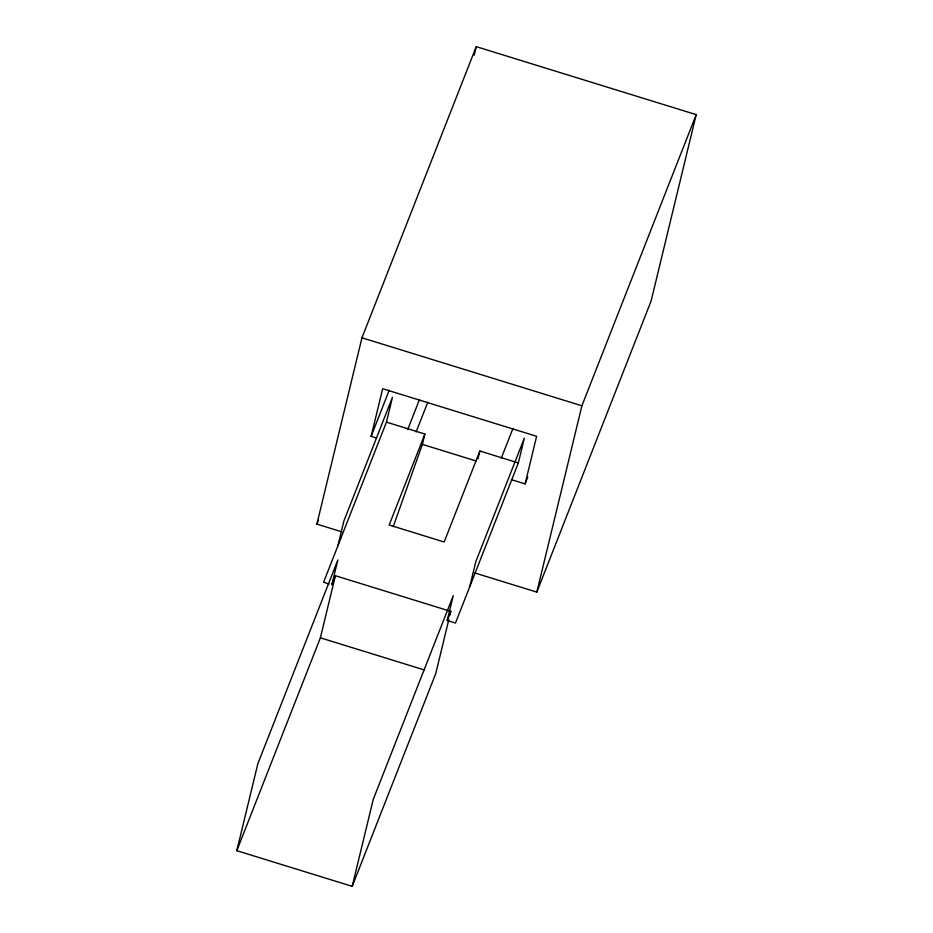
<?xml version="1.0" encoding="UTF-8"?>
<svg xmlns="http://www.w3.org/2000/svg" width="933" height="933" viewBox="0 0 933 933"><rect width="100%" height="100%" fill="white"/><g stroke="black" fill="none" stroke-linecap="round" stroke-linejoin="round"><path stroke-width="1.4" d="M448.75 619.862L435.781 673.498L352.207 886.35L236.807 850.686L257.846 763.73L337.839 559.975L331.833 584.816L335.402 575.719L450.802 611.395L449.776 615.628M341.933 531.868L316.882 524.124L361.957 337.793L476.25 46.65L696.193 114.642L651.117 300.974L536.825 592.117L474.174 572.757M337.874 545.863L343.88 521.022L392.455 397.295L386.449 422.136L323.588 582.262L329.081 583.965M236.807 850.686L320.381 637.822L335.402 575.719M376.629 438.009L371.136 436.317L382.658 388.711L536.627 436.294L525.092 483.9L511.354 479.632M474.197 55.117L476.25 46.65M393.236 526.644L422.381 444.365L424.888 434.02L386.449 422.136M352.207 886.35L373.247 799.394L453.24 595.662L447.222 620.492L455.479 623.034L518.34 462.931L524.346 438.078L475.772 561.794L469.766 586.635M477.999 458.779L479.865 451.024L518.34 462.931M536.825 592.117L581.9 405.797L696.193 114.642M316.882 524.124L318.468 520.054M371.136 436.317L389.236 390.192M407.779 429.332L419.5 399.499M416.141 431.909L427.839 402.135M424.888 434.02L389.166 524.999L444.155 542.003L479.865 451.024M501.254 458.231L512.975 428.399M447.222 620.492L450.802 611.395M525.092 483.9L527.763 477.125M361.957 337.793L581.9 405.797M422.381 444.365L475.993 460.949M320.381 637.822L424.655 670.057"/></g></svg>
